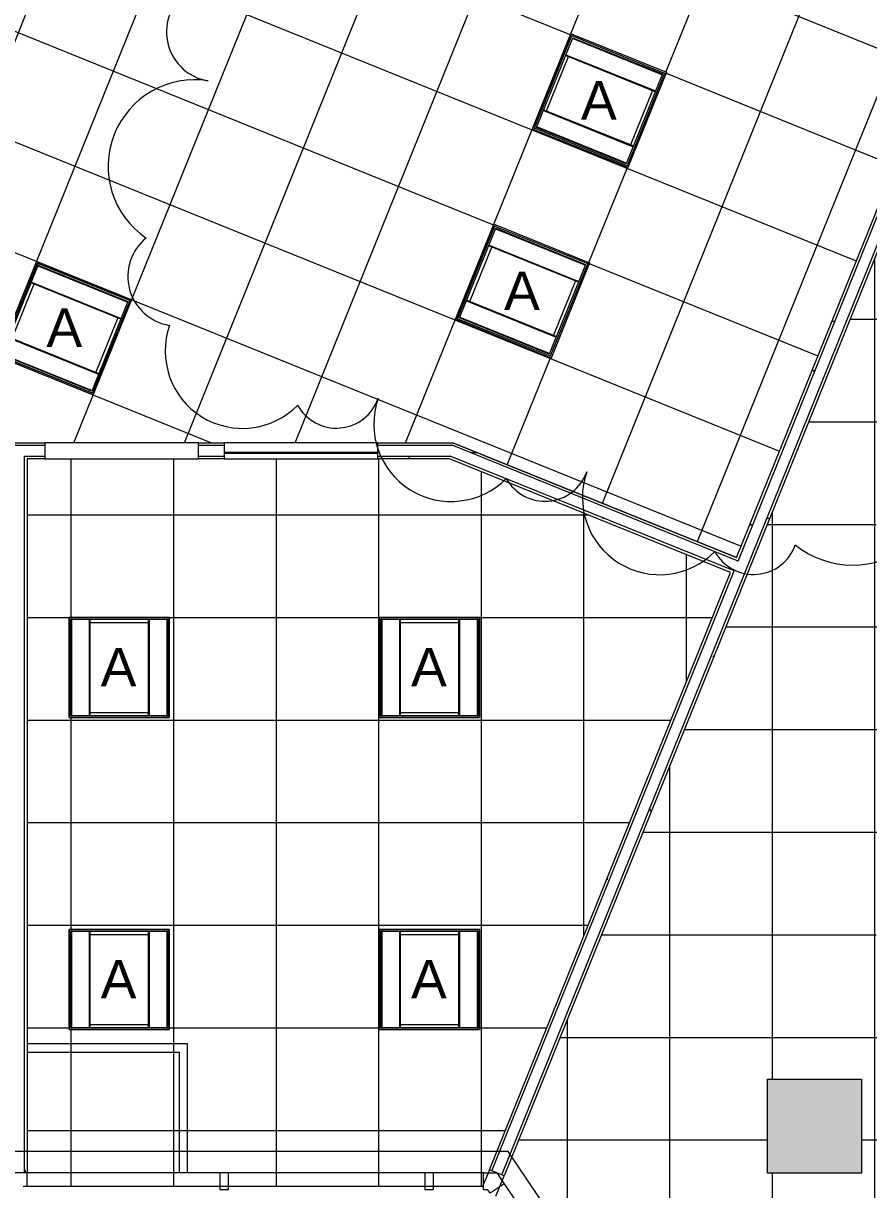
# Model space of a CAD drawing. Header units: inches. Extents: x 240 to 2111, y -1901 to 154.
# Drawn here: x 739.9 to 937.9, y -510.4 to -237.5 of the extents above; entities that cross this region are included whole.
import ezdxf

# ---------------------------------------------------------------- set-up
doc = ezdxf.new("R2010")
doc.units = ezdxf.units.IN
doc.header["$MEASUREMENT"] = 0
for name, color, linetype, lineweight in [('8th floor - 800-805 background_dwg', 8, 'Continuous', 9), ('A-CLNG', 13, 'Continuous', 13), ('A-CLNG-PATT', 13, 'Continuous', 13), ('A-COLS', 52, 'Continuous', 13), ('A-GLAZ', 151, 'Continuous', 13), ('A-WALL', 113, 'Continuous', 13), ('A-Wall-Bldg', 7, 'Continuous', 9), ('A-WALL-PATT', 111, 'Continuous', 13), ('E-LITE-EQPM', 33, 'Continuous', 9), ('E-LITE-EQPM-IDEN', 33, 'Continuous', 9), ('G-ANNO-REVC', 71, 'Continuous', 9), ('I-WALL', 2, 'Continuous', 13)]:
    doc.layers.add(name, color=color, linetype=linetype, lineweight=lineweight)
doc.styles.add('Arial', font='arial.ttf', dxfattribs={"height": 9})
pattern_1 = [(0, (0, 0), (30.72, 7.68), [1.267, -21.773, 1.267, -21.773, -122.88]), (0, (0, 0), (30.72, 7.68), [-46.08, 1.267, -44.813, 1.267, -21.773, -53.76]), (0, (0, 0), (30.72, 7.68), [-115.2, 1.267, -14.093, 1.267, -37.133]), (120, (11.52, 3.84), (-22.011075, 22.7643), [1.267, -21.773, 1.267, -21.773, -122.88]), (120, (11.52, 3.84), (-22.011075, 22.7643), [-46.08, 1.267, -44.813, 1.267, -21.773, -53.76]), (120, (11.52, 3.84), (-22.011075, 22.7643), [-115.2, 1.267, -14.093, 1.267, -37.133]), (240, (15.36, 19.2), (-8.708925, -30.4443), [1.267, -21.773, 1.267, -21.773, -122.88]), (240, (15.36, 19.2), (-8.708925, -30.4443), [-46.08, 1.267, -44.813, 1.267, -21.773, -53.76]), (240, (15.36, 19.2), (-8.708925, -30.4443), [-115.2, 1.267, -14.093, 1.267, -37.133])]

# ---------------------------------------------------------------- blocks, each defined once
blk = doc.blocks.new('8th floor - 800-805 background_dwg-V1-REFLECTED CEILING PLAN')
at = {"layer": 'A-Wall-Bldg', "color": 253}
for p, q in [((925.59, 92.35), (925.59, -149.24)), ((928.84, 92.35), (928.84, 80.58)), ((928.83, 78.58), (928.83, 32.58)), ((928.83, 30.58), (928.83, -15.42))]:
    blk.add_line(p, q, dxfattribs=at)
at = {"layer": 'A-Wall-Bldg', "color": 253, "flags": 128}
for points in [[(928.17, 97.19), (1032.6, 167.6), (1034.82, 164.32), (1038.1, 166.53), (1035.88, 169.82), (1032.6, 167.6), (1005.76, 207.4), (1007.97, 204.11), (1011.26, 206.33), (1009.05, 209.61), (1005.76, 207.4), (1200.77, 339)], [(1029.8, 171.76), (920.59, 98.11), (920.59, -149.24)], [(925.58, 80.58), (925.58, 78.58), (929.54, 78.58), (929.54, 80.58), (925.58, 80.58)], [(925.58, 32.58), (925.58, 30.58), (929.54, 30.58), (929.54, 32.58), (925.58, 32.58)]]:
    blk.add_lwpolyline(points, dxfattribs=at)
blk.add_lwpolyline([(929.55, 93.35), (929.55, 92.35), (925.6, 92.35), (925.6, 95.45), (928.17, 97.19), (930.38, 93.91)], close=True, dxfattribs=at)
blk = doc.blocks.new('Frameless opening with glazing - 36_ x 96_-5483388-REFLECTED CEILING PLAN')
at = {"layer": 'A-GLAZ', "lineweight": 30}
blk.add_line((-19.5, -0.5), (16.5, -0.5), dxfattribs=at)
blk = doc.blocks.new('L-Recessed-Axis-Duo - 2 x 2-4559999-REFLECTED CEILING PLAN')
at = {"layer": 'E-LITE-EQPM'}
for p, q in [((-11.7, 11.7), (-11.7, -11.7)), ((11.7, 11.7), (-11.7, 11.7)), ((-11.37, 11.26), (-11.37, 11.27)), ((-11.37, 11.14), (-11.37, 11.26)), ((-11.37, 11.14), (11.38, 11.14)), ((11.32, 11.32), (-11.32, 11.32)), ((-11.32, 11.32), (-11.32, -11.32)), ((11.32, -11.32), (11.32, 11.32)), ((11.38, 11.27), (11.38, 11.26)), ((11.38, 11.26), (11.38, 11.14)), ((11.7, -11.7), (11.7, 11.7)), ((-11.32, 7.03), (11.32, 7.03)), ((-11.32, 7.02), (11.32, 7.02)), ((-11.32, 6.85), (11.32, 6.85)), ((-10.57, 6.86), (-10.57, -6.86)), ((10.57, -6.86), (10.57, 6.86)), ((11.32, -6.85), (-11.32, -6.85)), ((-11.32, -7.02), (11.32, -7.02)), ((-11.32, -7.03), (11.32, -7.03)), ((-11.7, -11.7), (11.7, -11.7)), ((-11.37, -11.26), (-11.37, -11.14)), ((-11.37, -11.14), (11.38, -11.14)), ((-11.37, -11.27), (-11.37, -11.26)), ((-11.32, -11.32), (11.32, -11.32)), ((11.38, -11.14), (11.38, -11.26)), ((11.38, -11.26), (11.38, -11.27))]:
    blk.add_line(p, q, dxfattribs=at)
for points, knots in [([(-11.64, 11.64), (-11.65, 11.65), (-11.65, 11.65), (-11.66, 11.66), (-11.67, 11.67), (-11.68, 11.68), (-11.68, 11.68), (-11.69, 11.69), (-11.69, 11.69), (-11.7, 11.7), (-11.7, 11.7), (-11.7, 11.7), (-11.7, 11.7)], [0, 0, 0, 0, 0.166667, 0.25, 0.333333, 0.416667, 0.5, 0.583333, 0.666667, 0.75, 0.833333, 1, 1, 1, 1]), ([(11.64, 11.64), (11.65, 11.65), (11.65, 11.65), (11.66, 11.66), (11.67, 11.67), (11.68, 11.68), (11.68, 11.68), (11.69, 11.69), (11.69, 11.69), (11.7, 11.7), (11.7, 11.7), (11.7, 11.7), (11.7, 11.7)], [0, 0, 0, 0, 0.166667, 0.25, 0.333333, 0.416667, 0.5, 0.583333, 0.666667, 0.75, 0.833333, 1, 1, 1, 1]), ([(-11.7, -11.7), (-11.7, -11.7), (-11.7, -11.7), (-11.7, -11.7), (-11.69, -11.69), (-11.69, -11.69), (-11.68, -11.68), (-11.68, -11.68), (-11.67, -11.67), (-11.66, -11.66), (-11.65, -11.65), (-11.65, -11.65), (-11.64, -11.64)], [-1, -1, -1, -1, -0.833333, -0.75, -0.666667, -0.583333, -0.5, -0.416667, -0.333333, -0.25, -0.166667, 0, 0, 0, 0]), ([(11.64, -11.64), (11.65, -11.65), (11.65, -11.65), (11.66, -11.66), (11.67, -11.67), (11.68, -11.68), (11.68, -11.68), (11.69, -11.69), (11.69, -11.69), (11.7, -11.7), (11.7, -11.7), (11.7, -11.7), (11.7, -11.7)], [0, 0, 0, 0, 0.166667, 0.25, 0.333333, 0.416667, 0.5, 0.583333, 0.666667, 0.75, 0.833333, 1, 1, 1, 1])]:
    blk.add_open_spline(points, degree=3, knots=knots, dxfattribs=at)
blk = doc.blocks.new('L-Recessed-Axis-Duo - 2 x 2-V2-REFLECTED CEILING PLAN')
at = {"layer": 'E-LITE-EQPM'}
for p, q in [((-12.03, 12.03), (-12.03, -12.03)), ((12.03, 12.03), (-12.03, 12.03)), ((-11.7, 11.7), (-11.7, -11.7)), ((11.7, 11.7), (-11.7, 11.7)), ((-11.37, 11.26), (-11.37, 11.27)), ((-11.37, 11.14), (-11.37, 11.26)), ((-11.37, 11.14), (11.38, 11.14)), ((11.32, 11.32), (-11.32, 11.32)), ((-11.32, 11.32), (-11.32, -11.32)), ((11.32, -11.32), (11.32, 11.32)), ((11.38, 11.27), (11.38, 11.26)), ((11.38, 11.26), (11.38, 11.14)), ((11.7, -11.7), (11.7, 11.7)), ((12.03, -12.03), (12.03, 12.03)), ((-11.32, 7.03), (11.32, 7.03)), ((-11.32, 7.02), (11.32, 7.02)), ((-11.32, 6.85), (11.32, 6.85)), ((-10.57, 6.87), (-10.57, -6.87)), ((10.57, -6.87), (10.57, 6.87)), ((11.32, -6.85), (-11.32, -6.85)), ((-11.32, -7.02), (11.32, -7.02)), ((-11.32, -7.03), (11.32, -7.03)), ((-12.03, -12.03), (12.03, -12.03)), ((-11.7, -11.7), (11.7, -11.7)), ((-11.37, -11.26), (-11.37, -11.14)), ((-11.37, -11.14), (11.38, -11.14)), ((-11.37, -11.27), (-11.37, -11.26)), ((-11.32, -11.32), (11.32, -11.32)), ((11.38, -11.14), (11.38, -11.26)), ((11.38, -11.26), (11.38, -11.27))]:
    blk.add_line(p, q, dxfattribs=at)
for points, knots in [([(-11.97, 11.97), (-11.98, 11.98), (-11.98, 11.98), (-11.99, 11.99), (-12, 12), (-12.01, 12.01), (-12.01, 12.01), (-12.02, 12.02), (-12.02, 12.02), (-12.03, 12.03), (-12.03, 12.03), (-12.03, 12.03), (-12.03, 12.03)], [0, 0, 0, 0, 0.166667, 0.25, 0.333333, 0.416667, 0.5, 0.583333, 0.666667, 0.75, 0.833333, 1, 1, 1, 1]), ([(-11.7, 11.7), (-11.7, 11.7), (-11.7, 11.7), (-11.7, 11.7), (-11.71, 11.71), (-11.71, 11.71), (-11.72, 11.72), (-11.72, 11.72), (-11.73, 11.73), (-11.73, 11.73)], [0, 0, 0, 0, 0.166667, 0.333333, 0.458333, 0.583333, 0.708333, 0.833333, 1, 1, 1, 1]), ([(-11.64, 11.64), (-11.65, 11.65), (-11.65, 11.65), (-11.66, 11.66), (-11.67, 11.67), (-11.68, 11.68), (-11.68, 11.68), (-11.69, 11.69), (-11.69, 11.69), (-11.7, 11.7), (-11.7, 11.7), (-11.7, 11.7), (-11.7, 11.7)], [0, 0, 0, 0, 0.166667, 0.25, 0.333333, 0.416667, 0.5, 0.583333, 0.666667, 0.75, 0.833333, 1, 1, 1, 1]), ([(11.64, 11.64), (11.65, 11.65), (11.65, 11.65), (11.66, 11.66), (11.67, 11.67), (11.68, 11.68), (11.68, 11.68), (11.69, 11.69), (11.69, 11.69), (11.7, 11.7), (11.7, 11.7), (11.7, 11.7), (11.7, 11.7)], [0, 0, 0, 0, 0.166667, 0.25, 0.333333, 0.416667, 0.5, 0.583333, 0.666667, 0.75, 0.833333, 1, 1, 1, 1]), ([(11.7, 11.7), (11.7, 11.7), (11.7, 11.7), (11.7, 11.7), (11.71, 11.71), (11.71, 11.71), (11.72, 11.72), (11.72, 11.72), (11.73, 11.73), (11.73, 11.73)], [0, 0, 0, 0, 0.166667, 0.333333, 0.458333, 0.583333, 0.708333, 0.833333, 1, 1, 1, 1]), ([(11.97, 11.97), (11.98, 11.98), (11.98, 11.98), (11.99, 11.99), (12, 12), (12.01, 12.01), (12.01, 12.01), (12.02, 12.02), (12.02, 12.02), (12.03, 12.03), (12.03, 12.03), (12.03, 12.03), (12.03, 12.03)], [0, 0, 0, 0, 0.166667, 0.25, 0.333333, 0.416667, 0.5, 0.583333, 0.666667, 0.75, 0.833333, 1, 1, 1, 1]), ([(-12.03, -12.03), (-12.03, -12.03), (-12.03, -12.03), (-12.03, -12.03), (-12.02, -12.02), (-12.02, -12.02), (-12.01, -12.01), (-12.01, -12.01), (-12, -12), (-11.99, -11.99), (-11.98, -11.98), (-11.98, -11.98), (-11.97, -11.97)], [-1, -1, -1, -1, -0.833333, -0.75, -0.666667, -0.583333, -0.5, -0.416667, -0.333333, -0.25, -0.166667, 0, 0, 0, 0]), ([(-11.73, -11.73), (-11.73, -11.73), (-11.72, -11.72), (-11.71, -11.71), (-11.71, -11.71), (-11.7, -11.7), (-11.7, -11.7), (-11.7, -11.7), (-11.7, -11.7)], [-1, -1, -1, -1, -0.75, -0.583333, -0.458333, -0.333333, -0.166667, 0, 0, 0, 0]), ([(-11.7, -11.7), (-11.7, -11.7), (-11.7, -11.7), (-11.7, -11.7), (-11.69, -11.69), (-11.69, -11.69), (-11.68, -11.68), (-11.68, -11.68), (-11.67, -11.67), (-11.66, -11.66), (-11.65, -11.65), (-11.65, -11.65), (-11.64, -11.64)], [-1, -1, -1, -1, -0.833333, -0.75, -0.666667, -0.583333, -0.5, -0.416667, -0.333333, -0.25, -0.166667, 0, 0, 0, 0]), ([(11.64, -11.64), (11.65, -11.65), (11.65, -11.65), (11.66, -11.66), (11.67, -11.67), (11.68, -11.68), (11.68, -11.68), (11.69, -11.69), (11.69, -11.69), (11.7, -11.7), (11.7, -11.7), (11.7, -11.7), (11.7, -11.7)], [0, 0, 0, 0, 0.166667, 0.25, 0.333333, 0.416667, 0.5, 0.583333, 0.666667, 0.75, 0.833333, 1, 1, 1, 1]), ([(11.7, -11.7), (11.7, -11.7), (11.7, -11.7), (11.7, -11.7), (11.71, -11.71), (11.71, -11.71), (11.72, -11.72), (11.72, -11.72), (11.73, -11.73), (11.73, -11.73)], [0, 0, 0, 0, 0.166667, 0.333333, 0.458333, 0.583333, 0.708333, 0.833333, 1, 1, 1, 1]), ([(11.97, -11.97), (11.98, -11.98), (11.98, -11.98), (11.99, -11.99), (12, -12), (12.01, -12.01), (12.01, -12.01), (12.02, -12.02), (12.02, -12.02), (12.03, -12.03), (12.03, -12.03), (12.03, -12.03), (12.03, -12.03)], [0, 0, 0, 0, 0.166667, 0.25, 0.333333, 0.416667, 0.5, 0.583333, 0.666667, 0.75, 0.833333, 1, 1, 1, 1])]:
    blk.add_open_spline(points, degree=3, knots=knots, dxfattribs=at)
blk = doc.blocks.new('L-Recessed-Axis-Duo - 2 x 2-V3-REFLECTED CEILING PLAN')
at = {"layer": 'E-LITE-EQPM'}
for p, q in [((-12.03, 12.03), (-12.03, -12.03)), ((12.03, 12.03), (-12.03, 12.03)), ((-11.7, 11.7), (-11.7, -11.7)), ((11.7, 11.7), (-11.7, 11.7)), ((-11.37, 11.26), (-11.37, 11.27)), ((-11.37, 11.14), (-11.37, 11.26)), ((-11.37, 11.14), (11.38, 11.14)), ((11.32, 11.32), (-11.32, 11.32)), ((-11.32, 11.32), (-11.32, -11.32)), ((11.32, -11.26), (11.32, 11.32)), ((11.38, 11.27), (11.38, 11.26)), ((11.38, 11.26), (11.38, 11.14)), ((11.7, -11.7), (11.7, 11.7)), ((12.03, -12.03), (12.03, 12.03)), ((-11.32, 7.03), (11.32, 7.03)), ((-11.32, 7.02), (11.32, 7.02)), ((-11.32, 6.85), (11.32, 6.85)), ((-10.57, 6.87), (-10.57, -6.87)), ((10.57, -6.87), (10.57, 6.87)), ((11.32, -6.85), (-11.32, -6.85)), ((-11.32, -7.02), (11.32, -7.02)), ((-11.32, -7.03), (11.32, -7.03)), ((-12.03, -12.03), (12.03, -12.03)), ((-11.7, -11.7), (11.7, -11.7)), ((-11.37, -11.26), (-11.37, -11.14)), ((-11.37, -11.14), (11.38, -11.14)), ((-11.37, -11.27), (-11.37, -11.26)), ((-11.32, -11.32), (11.32, -11.32)), ((11.32, -11.32), (11.32, -11.29)), ((11.38, -11.14), (11.38, -11.26)), ((11.38, -11.26), (11.38, -11.27))]:
    blk.add_line(p, q, dxfattribs=at)
for points, knots in [([(-11.97, 11.97), (-11.98, 11.98), (-11.98, 11.98), (-11.99, 11.99), (-12, 12), (-12.01, 12.01), (-12.01, 12.01), (-12.02, 12.02), (-12.02, 12.02), (-12.03, 12.03), (-12.03, 12.03), (-12.03, 12.03), (-12.03, 12.03)], [0, 0, 0, 0, 0.166667, 0.25, 0.333333, 0.416667, 0.5, 0.583333, 0.666667, 0.75, 0.833333, 1, 1, 1, 1]), ([(-11.7, 11.7), (-11.7, 11.7), (-11.7, 11.7), (-11.7, 11.7), (-11.71, 11.71), (-11.71, 11.71), (-11.72, 11.72), (-11.72, 11.72), (-11.73, 11.73), (-11.73, 11.73)], [0, 0, 0, 0, 0.166667, 0.333333, 0.458333, 0.583333, 0.708333, 0.833333, 1, 1, 1, 1]), ([(-11.64, 11.64), (-11.65, 11.65), (-11.65, 11.65), (-11.66, 11.66), (-11.67, 11.67), (-11.68, 11.68), (-11.68, 11.68), (-11.69, 11.69), (-11.69, 11.69), (-11.7, 11.7), (-11.7, 11.7), (-11.7, 11.7), (-11.7, 11.7)], [0, 0, 0, 0, 0.166667, 0.25, 0.333333, 0.416667, 0.5, 0.583333, 0.666667, 0.75, 0.833333, 1, 1, 1, 1]), ([(11.64, 11.64), (11.65, 11.65), (11.65, 11.65), (11.66, 11.66), (11.67, 11.67), (11.68, 11.68), (11.68, 11.68), (11.69, 11.69), (11.69, 11.69), (11.7, 11.7), (11.7, 11.7), (11.7, 11.7), (11.7, 11.7)], [0, 0, 0, 0, 0.166667, 0.25, 0.333333, 0.416667, 0.5, 0.583333, 0.666667, 0.75, 0.833333, 1, 1, 1, 1]), ([(11.7, 11.7), (11.7, 11.7), (11.7, 11.7), (11.7, 11.7), (11.71, 11.71), (11.71, 11.71), (11.72, 11.72), (11.72, 11.72), (11.73, 11.73), (11.73, 11.73)], [0, 0, 0, 0, 0.166667, 0.333333, 0.458333, 0.583333, 0.708333, 0.833333, 1, 1, 1, 1]), ([(11.97, 11.97), (11.98, 11.98), (11.98, 11.98), (11.99, 11.99), (12, 12), (12.01, 12.01), (12.01, 12.01), (12.02, 12.02), (12.02, 12.02), (12.03, 12.03), (12.03, 12.03), (12.03, 12.03), (12.03, 12.03)], [0, 0, 0, 0, 0.166667, 0.25, 0.333333, 0.416667, 0.5, 0.583333, 0.666667, 0.75, 0.833333, 1, 1, 1, 1]), ([(-12.03, -12.03), (-12.03, -12.03), (-12.03, -12.03), (-12.03, -12.03), (-12.02, -12.02), (-12.02, -12.02), (-12.01, -12.01), (-12.01, -12.01), (-12, -12), (-11.99, -11.99), (-11.98, -11.98), (-11.98, -11.98), (-11.97, -11.97)], [-1, -1, -1, -1, -0.833333, -0.75, -0.666667, -0.583333, -0.5, -0.416667, -0.333333, -0.25, -0.166667, 0, 0, 0, 0]), ([(-11.73, -11.73), (-11.73, -11.73), (-11.72, -11.72), (-11.71, -11.71), (-11.71, -11.71), (-11.7, -11.7), (-11.7, -11.7), (-11.7, -11.7), (-11.7, -11.7)], [-1, -1, -1, -1, -0.75, -0.583333, -0.458333, -0.333333, -0.166667, 0, 0, 0, 0]), ([(-11.7, -11.7), (-11.7, -11.7), (-11.7, -11.7), (-11.7, -11.7), (-11.69, -11.69), (-11.69, -11.69), (-11.68, -11.68), (-11.68, -11.68), (-11.67, -11.67), (-11.66, -11.66), (-11.65, -11.65), (-11.65, -11.65), (-11.64, -11.64)], [-1, -1, -1, -1, -0.833333, -0.75, -0.666667, -0.583333, -0.5, -0.416667, -0.333333, -0.25, -0.166667, 0, 0, 0, 0]), ([(11.64, -11.64), (11.65, -11.65), (11.65, -11.65), (11.66, -11.66), (11.67, -11.67), (11.68, -11.68), (11.68, -11.68), (11.69, -11.69), (11.69, -11.69), (11.7, -11.7), (11.7, -11.7), (11.7, -11.7), (11.7, -11.7)], [0, 0, 0, 0, 0.166667, 0.25, 0.333333, 0.416667, 0.5, 0.583333, 0.666667, 0.75, 0.833333, 1, 1, 1, 1]), ([(11.7, -11.7), (11.7, -11.7), (11.7, -11.7), (11.7, -11.7), (11.71, -11.71), (11.71, -11.71), (11.72, -11.72), (11.72, -11.72), (11.73, -11.73), (11.73, -11.73)], [0, 0, 0, 0, 0.166667, 0.333333, 0.458333, 0.583333, 0.708333, 0.833333, 1, 1, 1, 1]), ([(11.97, -11.97), (11.98, -11.98), (11.98, -11.98), (11.99, -11.99), (12, -12), (12.01, -12.01), (12.01, -12.01), (12.02, -12.02), (12.02, -12.02), (12.03, -12.03), (12.03, -12.03), (12.03, -12.03), (12.03, -12.03)], [0, 0, 0, 0, 0.166667, 0.25, 0.333333, 0.416667, 0.5, 0.583333, 0.666667, 0.75, 0.833333, 1, 1, 1, 1])]:
    blk.add_open_spline(points, degree=3, knots=knots, dxfattribs=at)
blk = doc.blocks.new('L-Recessed-Axis-Duo - 2 x 2-V13-REFLECTED CEILING PLAN')
at = {"layer": 'E-LITE-EQPM'}
for p, q in [((-11.7, 11.7), (-11.7, -11.7)), ((11.7, 11.7), (-11.7, 11.7)), ((-11.37, 11.26), (-11.37, 11.27)), ((-11.37, 11.14), (-11.37, 11.26)), ((-11.37, 11.14), (11.38, 11.14)), ((11.32, 11.32), (-11.32, 11.32)), ((-11.32, 11.32), (-11.32, -11.32)), ((11.32, -11.32), (11.32, 11.32)), ((11.38, 11.27), (11.38, 11.26)), ((11.38, 11.26), (11.38, 11.14)), ((11.7, -11.7), (11.7, 11.7)), ((-11.32, 7.03), (11.32, 7.03)), ((-11.32, 7.02), (11.32, 7.02)), ((-11.31, 6.85), (11.32, 6.85)), ((-10.57, 6.87), (-10.57, -6.87)), ((10.57, -6.87), (10.57, 6.87)), ((11.32, -6.85), (-11.32, -6.85)), ((-11.32, -7.02), (11.32, -7.02)), ((-11.32, -7.03), (11.32, -7.03)), ((-11.7, -11.7), (11.7, -11.7)), ((-11.37, -11.26), (-11.37, -11.14)), ((-11.37, -11.14), (11.38, -11.14)), ((-11.37, -11.27), (-11.37, -11.26)), ((-11.32, -11.32), (11.32, -11.32)), ((11.38, -11.14), (11.38, -11.26)), ((11.38, -11.26), (11.38, -11.27))]:
    blk.add_line(p, q, dxfattribs=at)
for points, knots in [([(-11.64, 11.64), (-11.65, 11.65), (-11.65, 11.65), (-11.66, 11.66), (-11.67, 11.67), (-11.68, 11.68), (-11.68, 11.68), (-11.69, 11.69), (-11.69, 11.69), (-11.7, 11.7), (-11.7, 11.7), (-11.7, 11.7), (-11.7, 11.7)], [0, 0, 0, 0, 0.166667, 0.25, 0.333333, 0.416667, 0.5, 0.583333, 0.666667, 0.75, 0.833333, 1, 1, 1, 1]), ([(11.64, 11.64), (11.65, 11.65), (11.65, 11.65), (11.66, 11.66), (11.67, 11.67), (11.68, 11.68), (11.68, 11.68), (11.69, 11.69), (11.69, 11.69), (11.7, 11.7), (11.7, 11.7), (11.7, 11.7), (11.7, 11.7)], [0, 0, 0, 0, 0.166667, 0.25, 0.333333, 0.416667, 0.5, 0.583333, 0.666667, 0.75, 0.833333, 1, 1, 1, 1]), ([(-11.7, -11.7), (-11.7, -11.7), (-11.7, -11.7), (-11.7, -11.7), (-11.69, -11.69), (-11.69, -11.69), (-11.68, -11.68), (-11.68, -11.68), (-11.67, -11.67), (-11.66, -11.66), (-11.65, -11.65), (-11.65, -11.65), (-11.64, -11.64)], [-1, -1, -1, -1, -0.833333, -0.75, -0.666667, -0.583333, -0.5, -0.416667, -0.333333, -0.25, -0.166667, 0, 0, 0, 0]), ([(11.64, -11.64), (11.65, -11.65), (11.65, -11.65), (11.66, -11.66), (11.67, -11.67), (11.68, -11.68), (11.68, -11.68), (11.69, -11.69), (11.69, -11.69), (11.7, -11.7), (11.7, -11.7), (11.7, -11.7), (11.7, -11.7)], [0, 0, 0, 0, 0.166667, 0.25, 0.333333, 0.416667, 0.5, 0.583333, 0.666667, 0.75, 0.833333, 1, 1, 1, 1])]:
    blk.add_open_spline(points, degree=3, knots=knots, dxfattribs=at)
blk = doc.blocks.new('Family - ___-5551005-REFLECTED CEILING PLAN')
at = {"layer": 'G-ANNO-REVC'}
for centre, radius, start, end in [((785.06, -239.54), 11.58, 129.1879, 260.9982), ((780.08, -271), 20.27, 80.9982, 235.7895), ((776, -296.74), 11.58, 129.1879, 260.9982), ((791.28, -314.17), 18.11, 160.6836, 315.4749), ((813.25, -321.87), 10.35, 208.8733, 340.6836), ((840.11, -331.28), 18.11, 160.6836, 315.4749), ((934.09, -342.89), 21.37, 231.1056, 25.8968), ((862.08, -338.99), 10.35, 208.8733, 340.6836), ((888.94, -348.4), 18.11, 160.6836, 315.4749), ((910.91, -356.1), 10.35, 208.8733, 340.6836)]:
    blk.add_arc(centre, radius, start, end, dxfattribs=at)

msp = doc.modelspace()

# ---------------------------------------------------------------- hatches: boundary and pattern name
at = {"layer": 'A-CLNG-PATT'}
h = msp.add_hatch(dxfattribs=at)
h.set_pattern_fill('FP_3', color=256, style=0, pattern_type=2)
h.set_pattern_definition([(338, (578.734, -123.295), (-8.9906, -22.2524), []), (248, (578.734, -123.295), (-22.2524, 8.9906), [])])
h.paths.add_polyline_path([(906.93, -362.47), (955.57, -242.08), (858.66, -202.92), (858.7, -202.82), (805.63, -181.38), (805.5, -181.7), (798.78, -178.99), (832.68, -95.07), (785.62, -76.04), (785.81, -75.58), (755.72, -63.42), (752.11, -71.29), (725.13, -60.4), (736.89, -33.87), (764.23, -44.92), (757.4, -59.78), (787.31, -71.87), (824.88, 21.13), (798.94, 31.62), (794.68, 21.07), (652.21, 78.63), (620.11, -0.81), (591.14, 10.9), (555.44, -77.45), (581.51, -87.99), (580.11, -91.45), (464.92, -44.91), (450.31, -81.07), (458.26, -84.29), (406.88, -211.45), (427.65, -219.84), (426.25, -223.32), (397.52, -211.71), (371.61, -275.84), (381.59, -279.87), (381.64, -279.79), (384.52, -280.95), (373.98, -307.04), (361.11, -301.84), (347.46, -335.62), (641.36, -335.62), (641.36, -313.76), (663.36, -313.76), (663.36, -335.62), (840.47, -335.62), (906.92, -362.46)], flags=0)
h.paths.add_polyline_path([(519.91, -332.24), (498.21, -323.47), (506.98, -301.78), (528.68, -310.54), (521.09, -329.32)], flags=0)
h.paths.add_polyline_path([(756.18, -324.06), (734.48, -315.29), (743.25, -293.59), (764.95, -302.36), (757.23, -321.46)], flags=0)
h.paths.add_polyline_path([(863.49, -315.84), (842.1, -307.2), (842.05, -307.18), (841.19, -306.8), (850.22, -284.53), (871.58, -293.16), (871.62, -293.18), (872.49, -293.56), (863.49, -315.84)], flags=0)
h.paths.add_polyline_path([(864.07, -310.49), (869.21, -297.78), (849.6, -289.86), (844.47, -302.57), (863.99, -310.46)], flags=0)
h.paths.add_polyline_path([(453.15, -305.27), (431.45, -296.5), (440.22, -274.8), (461.92, -283.57), (454.55, -301.81)], flags=0)
h.paths.add_polyline_path([(689.38, -297.2), (667.68, -288.44), (676.44, -266.74), (698.14, -275.5), (690.69, -293.95)], flags=0)
h.paths.add_polyline_path([(881.49, -271.29), (860.1, -262.64), (860.05, -262.63), (859.19, -262.25), (868.22, -239.98), (889.58, -248.6), (889.63, -248.62), (890.49, -249), (881.49, -271.28)], flags=0)
h.paths.add_polyline_path([(622.63, -270.2), (600.93, -261.44), (609.7, -239.74), (631.4, -248.51), (624.15, -266.44)], flags=0)
h.paths.add_polyline_path([(882.07, -265.94), (887.21, -253.23), (867.61, -245.31), (862.47, -258.02), (881.99, -265.9)], flags=0)
h.paths.add_polyline_path([(555.87, -243.23), (534.17, -234.46), (542.94, -212.77), (564.64, -221.53), (556.03, -242.85)], flags=0)
h.paths.add_polyline_path([(497.31, -239.45), (495.59, -239.42), (494, -238.98), (492.67, -238.21), (491.44, -237.02), (490.63, -235.67), (490.22, -234.35), (490.07, -233.08), (490.26, -231.67), (490.74, -230.27), (491.5, -229.08), (492.79, -227.85), (494.23, -227.1), (495.69, -226.71), (497.39, -226.75), (498.98, -227.18), (500.31, -227.95), (501.54, -229.14), (502.35, -230.49), (502.76, -231.81), (502.91, -233.08), (502.72, -234.49), (502.24, -235.89), (501.48, -237.08), (500.19, -238.31), (498.75, -239.06), (497.36, -239.43)], flags=0)
h.paths.add_polyline_path([(792.06, -235.08), (770.36, -226.31), (779.13, -204.62), (800.83, -213.38), (792.1, -234.99)], flags=0)
h.paths.add_polyline_path([(403.4, -210.04), (453.37, -86.36), (448.9, -84.55), (398.93, -208.24), (402.81, -209.8)], flags=0)
h.paths.add_polyline_path([(725.26, -208.23), (703.56, -199.46), (712.32, -177.76), (734.02, -186.53), (725.56, -207.48)], flags=0)
h.paths.add_polyline_path([(467.52, -207.43), (445.82, -198.66), (454.59, -176.96), (476.28, -185.73), (469.09, -203.55)], flags=0)
h.paths.add_polyline_path([(514.54, -194.8), (512.82, -194.76), (511.24, -194.33), (509.91, -193.56), (508.68, -192.37), (507.86, -191.02), (507.45, -189.7), (507.3, -188.43), (507.49, -187.02), (507.97, -185.62), (508.73, -184.43), (510.02, -183.2), (511.46, -182.45), (512.92, -182.06), (514.62, -182.1), (516.21, -182.53), (517.54, -183.3), (518.77, -184.49), (519.58, -185.84), (519.99, -187.16), (520.14, -188.43), (519.95, -189.84), (519.47, -191.24), (518.71, -192.43), (517.38, -193.68), (515.98, -194.41), (514.59, -194.78)], flags=0)
h.paths.add_polyline_path([(658.51, -181.23), (636.81, -172.46), (645.58, -150.76), (667.28, -159.53), (659.02, -179.97)], flags=0)
h.paths.add_polyline_path([(591.75, -154.26), (570.06, -145.49), (578.82, -123.79), (600.52, -132.56), (593.16, -150.76)], flags=0)
h.paths.add_polyline_path([(532.89, -150.37), (531.18, -150.33), (529.59, -149.9), (528.26, -149.13), (527.05, -147.96), (526.22, -146.59), (525.81, -145.27), (525.66, -144), (525.85, -142.59), (526.33, -141.19), (527.09, -140), (528.38, -138.77), (529.81, -138.02), (531.27, -137.63), (532.98, -137.66), (534.56, -138.1), (535.89, -138.87), (537.12, -140.06), (537.94, -141.41), (538.35, -142.73), (538.5, -144), (538.31, -145.41), (537.83, -146.81), (537.07, -148), (535.78, -149.23), (534.34, -149.98), (532.95, -150.35)], flags=0)
h.paths.add_polyline_path([(761.52, -119.51), (740.13, -110.86), (740.09, -110.84), (739.22, -110.46), (748.26, -88.19), (769.62, -96.83), (769.67, -96.85), (770.53, -97.23), (761.52, -119.51)], flags=0)
h.paths.add_polyline_path([(503.4, -118.45), (481.7, -109.69), (490.47, -87.99), (512.17, -96.76), (503.95, -117.08)], flags=0)
h.paths.add_polyline_path([(762.11, -114.16), (767.25, -101.46), (747.65, -93.53), (742.51, -106.23), (762.02, -114.13)], flags=0)
h.paths.add_polyline_path([(694.15, -91.93), (672.45, -83.16), (681.22, -61.46), (702.92, -70.23), (695.1, -89.57)], flags=0)
h.paths.add_polyline_path([(627.39, -64.96), (605.69, -56.19), (614.46, -34.49), (636.16, -43.26), (628.56, -62.06)], flags=0)
h.paths.add_polyline_path([(730.03, -2.95), (708.33, 5.81), (717.1, 27.51), (738.8, 18.75), (731.56, 0.83)], flags=0)
h.paths.add_polyline_path([(663.27, 24.02), (641.57, 32.79), (650.34, 54.48), (672.04, 45.72), (663.43, 24.41)], flags=0)
h = msp.add_hatch(dxfattribs=at)
h.set_pattern_fill('FP_10', color=256, style=0, pattern_type=2)
h.set_pattern_definition([(90, (1299.315, -690.752), (24, -1e-15), []), (0, (1299.315, -690.752), (0, -24), [])])
h.paths.add_polyline_path([(1591.5, -1234.44), (1591.5, -1153.84), (1633.19, -1153.84), (1633.19, -1063.11), (1469.5, -1063.11), (1469.5, -897.51), (1441.85, -897.51), (1441.85, -867.26), (1468.01, -867.26), (1468.01, -320.96), (1481.61, -287.28), (1421.48, -262.99), (1393.75, -331.7), (1394.39, -332.64), (1415.42, -318.45), (1431.65, -342.51), (1407.43, -358.46), (1393.31, -337.59), (1393.23, -337.64), (1392.04, -335.88), (1363.43, -406.73), (1209.25, -344.49), (1209.22, -344.56), (959.05, -243.48), (850.6, -511.9), (922.08, -617.93), (961.9, -591.09), (1159.1, -883.6), (1340.11, -764.42), (1394.66, -847.26), (1394.34, -847.47), (1394.37, -1133.54), (1463.68, -1133.54), (1463.68, -1151.74), (1463.87, -1151.74), (1463.87, -1187.99), (1463.99, -1187.99), (1463.99, -1234.44), (1539.37, -1234.44)], flags=0)
h.paths.add_polyline_path([(1491.24, -1219.25), (1489.49, -1219.25), (1489.49, -1170.25), (1491.24, -1170.25), (1491.24, -1217.06)], flags=0)
h.paths.add_polyline_path([(1537.62, -1219.25), (1537.62, -1170.25), (1539.37, -1170.25), (1539.37, -1219.25)], flags=0)
h.paths.add_polyline_path([(1489.49, -1123.25), (1489.49, -1074.25), (1491.24, -1074.25), (1491.24, -1123.25)], flags=0)
h.paths.add_polyline_path([(1539.37, -1123.25), (1537.62, -1123.25), (1537.62, -1074.25), (1539.37, -1074.25), (1539.37, -1115.08)], flags=0)
h.paths.add_polyline_path([(1587.37, -1123.25), (1585.62, -1123.25), (1585.62, -1074.25), (1587.37, -1074.25)], flags=0)
h.paths.add_polyline_path([(1438.34, -1121.95), (1419.66, -1121.95), (1419.66, -1098.54), (1443.06, -1098.54), (1443.06, -1121.95)], flags=0)
h.paths.add_polyline_path([(1443.06, -1025.95), (1419.66, -1025.95), (1419.66, -1002.54), (1443.06, -1002.54), (1443.06, -1024.99)], flags=0)
h.paths.add_polyline_path([(1443.06, -930.2), (1419.66, -930.2), (1419.66, -906.79), (1443.06, -906.79), (1443.06, -926.73)], flags=0)
h.paths.add_polyline_path([(1438.34, -834.1), (1419.66, -834.1), (1419.66, -810.69), (1443.06, -810.69), (1443.06, -834.1), (1441.85, -834.1)], flags=0)
h.paths.add_polyline_path([(1204.45, -810.4), (1203.82, -810.4), (1203.82, -786.99), (1227.22, -786.99), (1227.22, -810.4), (1211.75, -810.4)], flags=0)
h.paths.add_polyline_path([(1154.95, -810.4), (1131.55, -810.4), (1131.55, -786.99), (1154.95, -786.99), (1154.95, -808.82)], flags=0)
h.paths.add_polyline_path([(1192.78, -768.9), (1183.37, -754.94), (1183.63, -754.76), (1171.33, -736.52), (1189.57, -724.22), (1201.87, -742.46), (1202.13, -742.29), (1209.45, -753.14), (1241.84, -731.3), (1237.87, -725.43), (1380.17, -629.48), (1364.52, -606.26), (1387.32, -590.88), (1408.86, -622.83), (1386.06, -638.2), (1386.23, -638.46), (1192.95, -768.78)], flags=0)
h.paths.add_polyline_path([(1193.8, -763.69), (1206.34, -755.24), (1199.02, -744.38), (1186.48, -752.84), (1193.64, -763.46)], flags=0)
h.paths.add_polyline_path([(1275.64, -762.21), (1275.64, -738.81), (1299.04, -738.81), (1299.04, -762.21), (1277.54, -762.21)], flags=0)
h.paths.add_polyline_path([(1083.51, -738.91), (1083.51, -715.51), (1106.91, -715.51), (1106.91, -738.91), (1087.5, -738.91)], flags=0)
h.paths.add_polyline_path([(1419.66, -738.22), (1419.66, -714.82), (1443.06, -714.82), (1443.06, -738.22), (1423.72, -738.22)], flags=0)
h.paths.add_polyline_path([(1244.43, -729.55), (1384.14, -635.35), (1382.27, -632.59), (1242.56, -726.79)], flags=0)
h.paths.add_polyline_path([(1347.64, -715.12), (1347.64, -691.71), (1371.04, -691.71), (1371.04, -715.12), (1350.63, -715.12)], flags=0)
h.paths.add_polyline_path([(1233.68, -690.19), (1227.01, -690.19), (1227.01, -666.79), (1250.41, -666.79), (1250.41, -690.19), (1240.99, -690.19)], flags=0)
h.paths.add_polyline_path([(1160.59, -666.86), (1156.25, -666.86), (1156.25, -643.46), (1179.65, -643.46), (1179.65, -666.86), (1167.9, -666.86)], flags=0)
h.paths.add_polyline_path([(1036.33, -666.66), (1035.51, -666.66), (1035.51, -643.25), (1058.91, -643.25), (1058.91, -666.66), (1043.64, -666.66)], flags=0)
h.paths.add_polyline_path([(1114.48, -652.42), (1090.74, -617.22), (1108.98, -604.92), (1109.55, -605.76), (1295.39, -480.45), (1294.76, -479.51), (1313, -467.21), (1313.63, -468.15), (1313.71, -468.1), (1336.87, -502.46), (1114.48, -652.42)], flags=0)
h.paths.add_polyline_path([(1419.66, -642.67), (1419.66, -619.27), (1443.06, -619.27), (1443.06, -642.67), (1423.72, -642.67)], flags=0)
h.paths.add_polyline_path([(1323.31, -642.19), (1299.91, -642.19), (1299.91, -618.79), (1323.31, -618.79), (1323.31, -639.82)], flags=0)
h.paths.add_polyline_path([(1227.91, -619.67), (1227.91, -596.27), (1251.31, -596.27), (1251.31, -619.67), (1233.68, -619.67)], flags=0)
h.paths.add_polyline_path([(1373.27, -613.65), (1390.89, -601.77), (1386.47, -595.22), (1368.86, -607.1), (1373.13, -613.44)], flags=0)
h.paths.add_polyline_path([(1306.77, -571.12), (1299.91, -571.12), (1299.91, -547.72), (1323.31, -547.72), (1323.31, -571.12), (1314.08, -571.12)], flags=0)
h.paths.add_polyline_path([(961.9, -547.39), (939.58, -547.39), (939.58, -523.99), (962.99, -523.99), (962.99, -547.39)], flags=0)
h.paths.add_polyline_path([(1438.34, -546.6), (1419.66, -546.6), (1419.66, -523.2), (1443.06, -523.2), (1443.06, -546.6)], flags=0)
h.paths.add_polyline_path([(1145.97, -546.42), (1131.58, -546.39), (1131.58, -523.02), (1154.99, -523.02), (1154.99, -546.42), (1153.28, -546.42)], flags=0)
h.paths.add_polyline_path([(1059.06, -546.39), (1035.66, -546.39), (1035.66, -522.99), (1059.06, -523.02), (1059.06, -545.49)], flags=0)
h.paths.add_polyline_path([(936.14, -506.49), (914.14, -506.49), (914.14, -484.49), (936.14, -484.49)], flags=0)
h.paths.add_polyline_path([(939.58, -451.39), (939.58, -427.99), (962.99, -427.99), (962.99, -451.39), (941.31, -451.39)], flags=0)
h.paths.add_polyline_path([(1138.66, -451.39), (1131.58, -451.39), (1131.58, -427.99), (1154.99, -427.99), (1154.99, -451.39), (1145.97, -451.39)], flags=0)
h.paths.add_polyline_path([(1328.7, -451.39), (1323.58, -451.39), (1323.58, -427.99), (1346.99, -427.99), (1346.99, -451.39), (1336.01, -451.39)], flags=0)
h.paths.add_polyline_path([(1058.26, -450.39), (1035.66, -450.39), (1035.66, -426.99), (1059.06, -426.99), (1059.06, -450.39)], flags=0)
h.paths.add_polyline_path([(1240.99, -450.39), (1227.66, -450.39), (1227.66, -426.99), (1251.06, -426.99), (1251.06, -450.39), (1248.3, -450.39)], flags=0)
h.paths.add_polyline_path([(1419.66, -450.39), (1419.66, -426.99), (1443.06, -426.99), (1443.06, -450.39), (1423.72, -450.39)], flags=0)
h.paths.add_polyline_path([(1419.66, -378.53), (1419.66, -355.13), (1443.06, -355.13), (1443.06, -378.53), (1423.72, -378.53)], flags=0)
h.paths.add_polyline_path([(941.31, -355.39), (939.58, -355.39), (939.58, -331.99), (962.99, -331.99), (962.99, -355.39), (948.62, -355.39)], flags=0)
h.paths.add_polyline_path([(1145.97, -354.42), (1131.58, -354.39), (1131.58, -331.02), (1154.99, -331.02), (1154.99, -354.42), (1153.28, -354.42)], flags=0)
h.paths.add_polyline_path([(1035.66, -354.39), (1035.66, -330.99), (1059.06, -331.02), (1059.06, -354.39), (1036.33, -354.39)], flags=0)
h = msp.add_hatch(dxfattribs=at)
h.set_pattern_fill('FP_7', color=256, style=0, pattern_type=2)
h.set_pattern_definition([(90, (823.176, -424.51), (24, -1e-15), []), (0, (823.176, -424.51), (0, -24), [])])
h.paths.add_polyline_path([(740.82, -509.65), (847.47, -509.65), (905.49, -365.97), (839.74, -339.37), (740.82, -339.37), (740.82, -506.42)], flags=0)
h.paths.add_polyline_path([(846.76, -472.92), (823.36, -472.92), (823.36, -449.52), (846.76, -449.52), (846.76, -470.81)], flags=0)
h.paths.add_polyline_path([(774.11, -472.92), (750.71, -472.92), (750.71, -449.52), (774.11, -449.52), (774.11, -470.81)], flags=0)
h.paths.add_polyline_path([(758.59, -399.92), (750.71, -399.92), (750.71, -376.52), (774.11, -376.52), (774.11, -399.92), (765.89, -399.92)], flags=0)
h.paths.add_polyline_path([(823.36, -399.92), (823.36, -376.52), (846.76, -376.52), (846.76, -399.92), (824.37, -399.92)], flags=0)
at = {"layer": 'A-COLS'}
msp.add_hatch(color=250, dxfattribs=at).paths.add_polyline_path([(936.14, -506.49), (936.14, -484.49), (914.14, -484.49), (914.14, -506.49)], flags=0)
at = {"layer": 'A-WALL-PATT', "lineweight": 9}
h = msp.add_hatch(dxfattribs=at)
h.set_pattern_fill('FP_2', color=256, style=0, pattern_type=2)
h.set_pattern_definition(pattern_1)
h.paths.add_polyline_path([(849.64, -505.95), (906.33, -365.63), (905.75, -365.39), (849.06, -505.71)], flags=0)
h.paths.add_polyline_path([(907.27, -363.31), (956.15, -242.31), (955.57, -242.08), (906.69, -363.08), (906.92, -363.17)], flags=0)
h = msp.add_hatch(dxfattribs=at)
h.set_pattern_fill('FP_2', color=256, style=0, pattern_type=2)
h.set_pattern_definition(pattern_1)
h.paths.add_polyline_path([(852.54, -507.12), (959.05, -243.48), (958.47, -243.25), (851.96, -506.88)], flags=0)
h = msp.add_hatch(dxfattribs=at)
h.set_pattern_fill('FP_2', color=256, style=0, pattern_type=2)
h.set_pattern_definition(pattern_1)
h.paths.add_polyline_path([(619.7, -336.24), (641.99, -336.24), (641.99, -335.62), (619.7, -335.62)], flags=0)
h.paths.add_polyline_path([(662.74, -336.24), (666.45, -336.24), (666.45, -335.62), (662.74, -335.62)], flags=0)
h.paths.add_polyline_path([(696.95, -336.24), (696.95, -335.62), (690.45, -335.62), (690.45, -336.24)], flags=0)
h.paths.add_polyline_path([(737.7, -336.24), (740.85, -336.24), (740.82, -335.62), (732.95, -335.62), (732.95, -336.24), (737.65, -336.24)], flags=0)
h = msp.add_hatch(dxfattribs=at)
h.set_pattern_fill('FP_2', color=256, style=0, pattern_type=2)
h.set_pattern_definition(pattern_1)
h.paths.add_polyline_path([(906.69, -363.08), (906.92, -362.5), (840.47, -335.62), (838.8, -335.62), (906.33, -362.93)], flags=0)
h = msp.add_hatch(dxfattribs=at)
h.set_pattern_fill('FP_2', color=256, style=0, pattern_type=2)
h.set_pattern_definition(pattern_1)
h.paths.add_polyline_path([(648.95, -339.37), (666.45, -339.37), (666.45, -338.74), (619.7, -338.74), (619.71, -339.37), (641.99, -339.37)], flags=0)
h.paths.add_polyline_path([(737.07, -339.37), (737.7, -339.37), (737.69, -338.74), (732.95, -338.74), (732.95, -339.37)], flags=0)
h.paths.add_polyline_path([(690.45, -339.37), (696.95, -339.37), (696.95, -338.74), (690.45, -338.74)], flags=0)
h.paths.add_polyline_path([(740.2, -339.37), (740.85, -339.37), (740.82, -338.74), (740.2, -338.74)], flags=0)
h = msp.add_hatch(dxfattribs=at)
h.set_pattern_fill('FP_2', color=256, style=0, pattern_type=2)
h.set_pattern_definition(pattern_1)
h.paths.add_polyline_path([(740.82, -506.42), (740.82, -339.37), (740.2, -339.37), (740.2, -506.42)], flags=0)
h = msp.add_hatch(dxfattribs=at)
h.set_pattern_fill('FP_2', color=256, style=0, pattern_type=2)
h.set_pattern_definition(pattern_1)
h.paths.add_polyline_path([(832.01, -339.37), (839.74, -339.37), (838.19, -338.74), (822.95, -338.74), (822.95, -339.37), (824.37, -339.37)], flags=0)
h.paths.add_polyline_path([(740.85, -339.37), (744.95, -339.37), (744.95, -338.74), (740.85, -338.74)], flags=0)
h.paths.add_polyline_path([(780.95, -339.37), (786.95, -339.37), (786.95, -338.74), (780.95, -338.74)], flags=0)
h = msp.add_hatch(dxfattribs=at)
h.set_pattern_fill('FP_2', color=256, style=0, pattern_type=2)
h.set_pattern_definition(pattern_1)
h.paths.add_polyline_path([(905.52, -365.97), (905.75, -365.39), (839.86, -338.74), (838.19, -338.74), (905.51, -365.97)], flags=0)

# ---------------------------------------------------------------- linework, layer by layer
at = {"layer": 'A-CLNG'}
for p, q in [((743.25, -293.59), (734.48, -315.29)), ((764.95, -302.36), (743.25, -293.59)), ((756.18, -324.06), (764.95, -302.36)), ((734.48, -315.29), (756.18, -324.06)), ((906.93, -362.47), (840.47, -335.62)), ((774.11, -376.52), (750.71, -376.52)), ((750.71, -376.52), (750.71, -399.92)), ((774.11, -399.92), (774.11, -376.52)), ((846.76, -376.52), (823.36, -376.52)), ((823.36, -376.52), (823.36, -399.92)), ((846.76, -399.92), (846.76, -376.52)), ((750.71, -399.92), (774.11, -399.92)), ((823.36, -399.92), (846.76, -399.92)), ((774.11, -449.52), (750.71, -449.52)), ((750.71, -449.52), (750.71, -472.92)), ((774.11, -472.92), (774.11, -449.52)), ((846.76, -449.52), (823.36, -449.52)), ((823.36, -449.52), (823.36, -472.92)), ((846.76, -472.92), (846.76, -449.52)), ((750.71, -472.92), (774.11, -472.92)), ((823.36, -472.92), (846.76, -472.92)), ((740.82, -509.65), (740.82, -506.42)), ((849.06, -505.71), (847.47, -509.65)), ((850.6, -511.9), (852.54, -507.12)), ((847.47, -509.65), (740.82, -509.65))]:
    msp.add_line(p, q, dxfattribs=at)
at = {"layer": 'A-COLS', "color": 8, "lineweight": 20}
for p, q in [((914.14, -506.49), (914.14, -484.49)), ((914.14, -484.49), (936.14, -484.49)), ((936.14, -484.49), (936.14, -506.49)), ((936.14, -506.49), (914.14, -506.49))]:
    msp.add_line(p, q, dxfattribs=at)
at = {"layer": 'A-WALL'}
for p, q in [((907.27, -363.31), (956.15, -242.31)), ((851.96, -506.88), (958.47, -243.25)), ((732.95, -336.24), (744.95, -336.24)), ((780.95, -336.24), (786.95, -336.24)), ((822.95, -336.24), (840.35, -336.24)), ((907.27, -363.31), (840.35, -336.24)), ((740.2, -506.42), (740.2, -338.74)), ((740.2, -338.74), (744.95, -338.74)), ((780.95, -338.74), (786.95, -338.74)), ((822.95, -338.74), (839.86, -338.74)), ((906.33, -365.63), (839.86, -338.74)), ((849.64, -505.95), (906.33, -365.63))]:
    msp.add_line(p, q, dxfattribs=at)
at = {"layer": 'I-WALL'}
for p, q in [((906.92, -362.5), (955.57, -242.08)), ((959.05, -243.48), (852.54, -507.12)), ((732.95, -335.62), (744.95, -335.62)), ((744.95, -335.62), (744.95, -339.37)), ((780.95, -339.37), (780.95, -335.62)), ((780.95, -335.62), (786.95, -335.62)), ((786.95, -335.62), (786.95, -339.37)), ((822.95, -335.62), (840.47, -335.62)), ((822.95, -339.37), (822.95, -335.62)), ((840.47, -335.62), (906.92, -362.5)), ((740.82, -339.37), (740.82, -506.42)), ((744.95, -339.37), (740.82, -339.37)), ((786.95, -339.37), (780.95, -339.37)), ((839.74, -339.37), (822.95, -339.37)), ((905.52, -365.97), (839.74, -339.37)), ((849.06, -505.71), (905.52, -365.97)), ((740.82, -506.42), (737.07, -506.42)), ((852.54, -507.12), (849.06, -505.71))]:
    msp.add_line(p, q, dxfattribs=at)
at = {"layer": 'I-WALL', "lineweight": 9}
for p, q in [((780.95, -335.62), (744.95, -335.62)), ((822.95, -335.62), (786.95, -335.62)), ((744.95, -339.37), (780.95, -339.37)), ((786.95, -339.37), (822.95, -339.37)), ((778.41, -476.22), (740.82, -476.22)), ((778.41, -506.42), (778.41, -476.22)), ((740.82, -478.22), (776.41, -478.22)), ((776.41, -478.22), (776.41, -506.42)), ((778.41, -506.42), (776.41, -506.42))]:
    msp.add_line(p, q, dxfattribs=at)

# ---------------------------------------------------------------- block references
at = {"layer": '8th floor - 800-805 background_dwg', "color": 253, "rotation": 270.0000000000001}
msp.add_blockref('8th floor - 800-805 background_dwg-V1-REFLECTED CEILING PLAN', (755.37, 419.18), dxfattribs=at)
msp.add_blockref('8th floor - 800-805 background_dwg-V1-REFLECTED CEILING PLAN', (755.37, 419.18), dxfattribs=at)
msp.add_blockref('8th floor - 800-805 background_dwg-V1-REFLECTED CEILING PLAN', (755.37, 419.18), dxfattribs=at)
msp.add_blockref('8th floor - 800-805 background_dwg-V1-REFLECTED CEILING PLAN', (755.37, 419.18), dxfattribs=at)
at = {"layer": 'A-GLAZ'}
msp.add_blockref('Frameless opening with glazing - 36_ x 96_-5483388-REFLECTED CEILING PLAN', (806.45, -337.49), dxfattribs=at)
at = {"layer": 'E-LITE-EQPM', "extrusion": (0, 0, -1)}
for name, p, rotation in [('L-Recessed-Axis-Duo - 2 x 2-V2-REFLECTED CEILING PLAN', (-874.84, -255.62), 202.0000000000001), ('L-Recessed-Axis-Duo - 2 x 2-V3-REFLECTED CEILING PLAN', (-856.84, -300.18), 202.0000000000001), ('L-Recessed-Axis-Duo - 2 x 2-V13-REFLECTED CEILING PLAN', (-749.71, -308.82), 202.0000000000004), ('L-Recessed-Axis-Duo - 2 x 2-4559999-REFLECTED CEILING PLAN', (-762.41, -388.22), 269.9999999999999), ('L-Recessed-Axis-Duo - 2 x 2-4559999-REFLECTED CEILING PLAN', (-835.06, -388.22), 269.9999999999999), ('L-Recessed-Axis-Duo - 2 x 2-4559999-REFLECTED CEILING PLAN', (-762.41, -461.22), 269.9999999999999), ('L-Recessed-Axis-Duo - 2 x 2-4559999-REFLECTED CEILING PLAN', (-835.06, -461.22), 269.9999999999999)]:
    msp.add_blockref(name, p, dxfattribs=dict(at, rotation=rotation))
at = {"layer": 'G-ANNO-REVC'}
msp.add_blockref('Family - ___-5551005-REFLECTED CEILING PLAN', (0, 0), dxfattribs=at)

# ---------------------------------------------------------------- texts
at = {"layer": 'E-LITE-EQPM-IDEN', "char_height": 9, "width": 10.302, "attachment_point": 1, "style": 'Arial'}
for insert in [(870.49, -251.03), (852.49, -295.59), (745.36, -304.23), (758.05, -383.63), (830.71, -383.63), (758.05, -456.63), (830.71, -456.63)]:
    msp.add_mtext('A', dxfattribs=dict(at, insert=insert))

doc.saveas('drawing.dxf')
